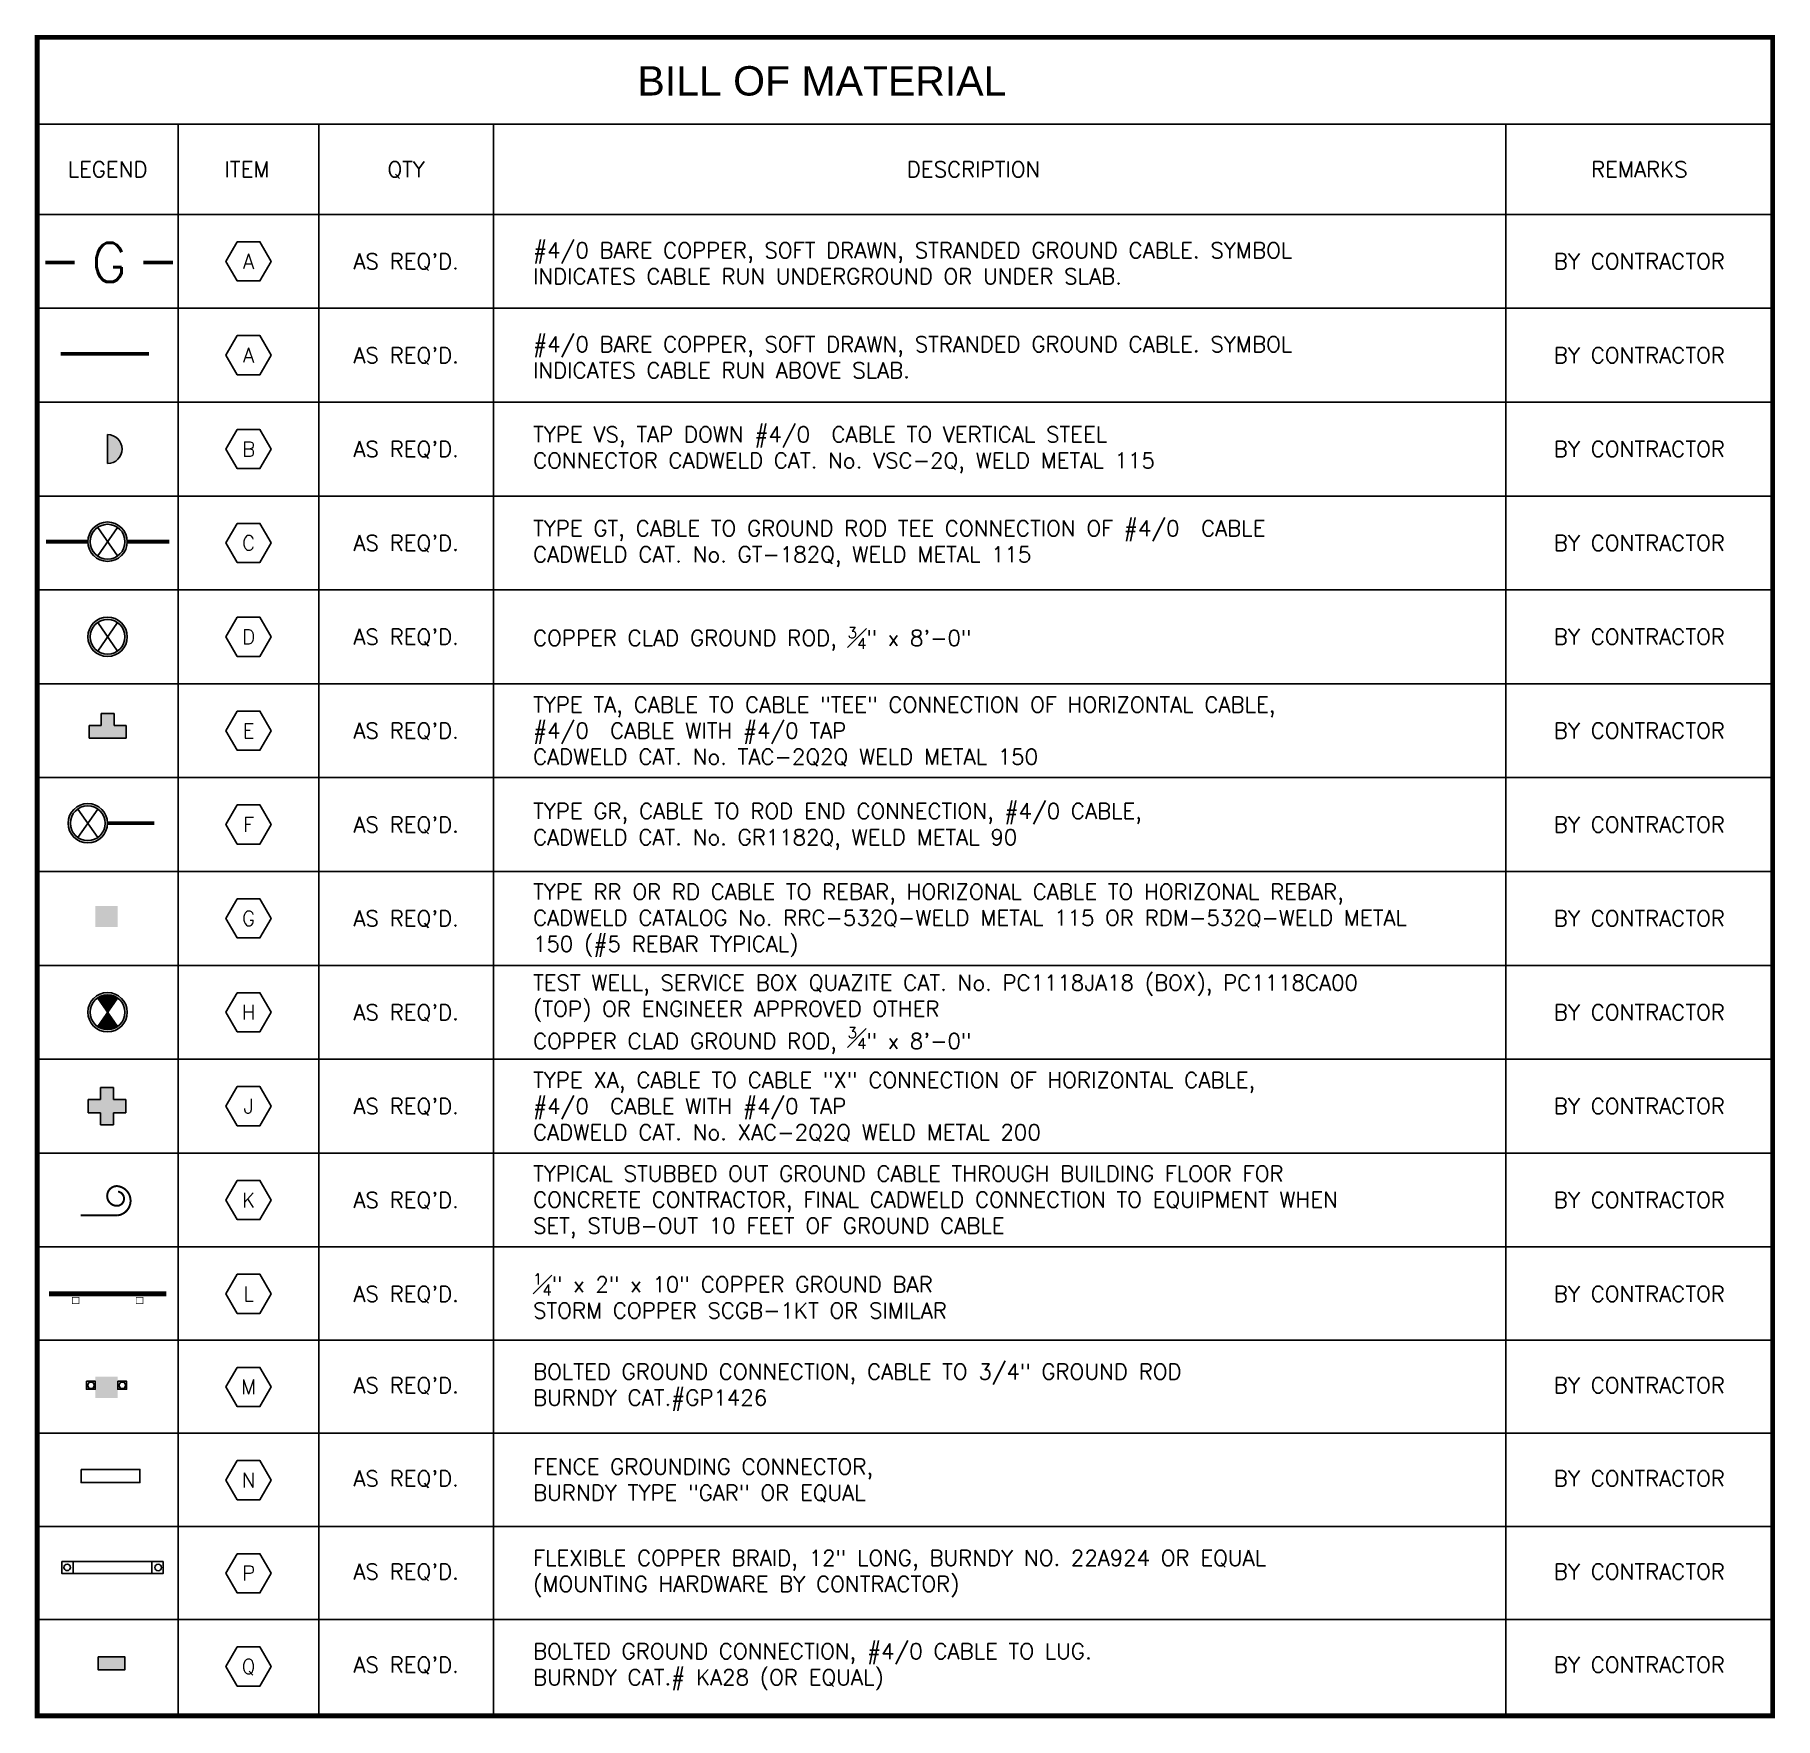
# Model space of a CAD drawing. Header units: inches. Extents: x -4.2 to 40.8, y 3 to 17.4.
# Drawn here: x 29.71 to 40.83, y 6.65 to 17.41 of the extents above; entities outside this region: 1.
import ezdxf
from ezdxf.enums import TextEntityAlignment as Align

# ---------------------------------------------------------------- set-up
doc = ezdxf.new("R2010")
doc.units = ezdxf.units.IN
doc.header["$LTSCALE"] = 0.5
doc.header["$MEASUREMENT"] = 0
doc.linetypes.add('GEN7', pattern=[13.75, 9.75, -1.5, 1, -1.5])
doc.layers.get('0').update_dxf_attribs({"linetype": 'CONTINUOUS'})
for name, color, linetype in [('E-Device', 3, 'CONTINUOUS'), ('E-Equip', 3, 'CONTINUOUS'), ('E-Grounding', 3, 'CONTINUOUS'), ('E-Text', 2, 'CONTINUOUS'), ('Text', 2, 'CONTINUOUS')]:
    doc.layers.add(name, color=color, linetype=linetype)
doc.styles.add('Arial', font='arial.ttf')
doc.styles.add('SIMPLEX', font='simplex.shx')
doc.styles.add('T125', font='simplex', dxfattribs={"height": 0.125})
doc.styles.add('Text', font='simplex.shx', dxfattribs={"height": 0.1})

# ---------------------------------------------------------------- blocks, each defined once
blk = doc.blocks.new('Cad Weld')
blk.add_hatch(color=256).paths.add_polyline_path([(0.1733, 0), (0.0251, 0, 1)])
blk.add_line((0.1733, 0), (0.0251, 0))
at = {"color": 0, "linetype": 'ByBlock', "lineweight": -2}
blk.add_arc((0.0992, 0), 0.0741, 180, 0, dxfattribs=at)
blk = doc.blocks.new('Pigtail')
at = {"const_width": 0.0128}
for points in [[(0.232, 0.187, 1.045263), (0.238, 0.061, 1.045263)], [(0.237, 0, 0.900402), (0.232, 0.187, 0.900402)], [(0.238, 0.061, 0.845159), (0.239, 0.152, 0.845159)]]:
    blk.add_lwpolyline(points, format="xyb", dxfattribs=at)
blk.add_lwpolyline([(0, 0), (0.237, 0)], dxfattribs=at)
blk = doc.blocks.new('bus')
at = {"color": 0, "linetype": 'ByBlock', "lineweight": -2, "const_width": 0.5}
blk.add_lwpolyline([(-2.99, 1.01), (9.01, 1.01)], dxfattribs=at)
at = {"color": 0, "linetype": 'ByBlock', "lineweight": -2, "const_width": 0.0625}
for points in [[(0.09, 0), (-0.61, 0), (-0.61, 0.66), (0.09, 0.66)], [(6.63, 0), (5.93, 0), (5.93, 0.66), (6.63, 0.66)]]:
    blk.add_lwpolyline(points, close=True, dxfattribs=at)
blk = doc.blocks.new('Elec Hex')
at = {"transparency": 16777216}
blk.add_lwpolyline([(4.133, 11.474), (4.06, 11.349), (4.133, 11.224), (4.277, 11.224), (4.349, 11.349), (4.277, 11.474)], close=True, dxfattribs=at)
at = {"transparency": 16777216, "style": 'Text'}
blk.add_attdef('HTRACE', text='', height=0.0938, dxfattribs=at).set_placement((4.205, 11.349), align=Align.MIDDLE_CENTER)

msp = doc.modelspace()

# ---------------------------------------------------------------- hatches: boundary and pattern name
at = {"layer": 'E-Device'}
h = msp.add_hatch(color=256, dxfattribs=at)
h.dxf.hatch_style = 1
h.paths.add_polyline_path([(30.114, 7.04), (30.286, 7.04), (30.286, 6.958), (30.114, 6.958)])
at = {"layer": 'E-Grounding'}
h = msp.add_hatch(color=256, dxfattribs=at)
h.paths.add_polyline_path([(30.301, 14.169, 1), (30.05, 14.169, 1)])
h.paths.add_polyline_path([(30.287, 14.169, -1), (30.064, 14.169, -1)], flags=16)
h = msp.add_hatch(color=256, dxfattribs=at)
h.paths.add_polyline_path([(30.301, 13.561, 1), (30.05, 13.561, 1)])
h.paths.add_polyline_path([(30.287, 13.561, -1), (30.064, 13.561, -1)], flags=16)
for points in [[(30.134, 12.995), (30.058, 12.995), (30.058, 12.913), (30.293, 12.913), (30.293, 12.995), (30.217, 12.995), (30.217, 13.071), (30.134, 13.071)], [(30.096, 11.841), (30.24, 11.841), (30.24, 11.705), (30.096, 11.705)], [(30.239, 11.252, 0.315299), (30.112, 11.252), (30.175, 11.161)], [(30.175, 11.161), (30.112, 11.07, 0.315299), (30.239, 11.07)], [(30.096, 8.831), (30.24, 8.831), (30.24, 8.696), (30.096, 8.696)]]:
    msp.add_hatch(color=256, dxfattribs=at).paths.add_polyline_path(points)
h = msp.add_hatch(color=256, dxfattribs=at)
h.paths.add_polyline_path([(30.174, 12.369, 1), (29.923, 12.369, 1)])
h.paths.add_polyline_path([(30.16, 12.369, -1), (29.937, 12.369, -1)], flags=16)
h = msp.add_hatch(color=256, dxfattribs=at)
h.paths.add_polyline_path([(30.05, 11.161, 1), (30.301, 11.161, 1)])
h.paths.add_polyline_path([(30.287, 11.161, -1), (30.064, 11.161, -1)], flags=16)
at = {"layer": 'E-Grounding', "linetype": 'GEN7'}
msp.add_hatch(color=256, dxfattribs=at).paths.add_polyline_path([(30.213, 10.519), (30.291, 10.519), (30.291, 10.603), (30.213, 10.603), (30.213, 10.681), (30.129, 10.681), (30.129, 10.603), (30.051, 10.603), (30.051, 10.519), (30.129, 10.519), (30.129, 10.441), (30.213, 10.441)])

# ---------------------------------------------------------------- linework, layer by layer
at = {"layer": 'E-Device'}
msp.add_lwpolyline([(30.114, 7.04), (30.286, 7.04), (30.286, 6.958), (30.114, 6.958)], close=True, dxfattribs=at)
at = {"layer": 'E-Equip'}
for p, q in [((29.954, 7.65), (29.954, 7.573)), ((30.458, 7.65), (30.458, 7.573))]:
    msp.add_line(p, q, dxfattribs=at)
for points in [[(30.006, 8.239), (30.381, 8.239), (30.381, 8.155), (30.006, 8.155)], [(29.883, 7.65), (30.53, 7.65), (30.53, 7.573), (29.883, 7.573)]]:
    msp.add_lwpolyline(points, close=True, dxfattribs=at)
for centre in [(29.917, 7.613), (30.498, 7.612)]:
    msp.add_circle(centre, 0.0208, dxfattribs=at)
at = {"layer": 'E-Grounding'}
for p, q in [((30.112, 14.26), (30.239, 14.078)), ((30.239, 14.26), (30.112, 14.078)), ((30.112, 13.652), (30.239, 13.47)), ((30.239, 13.652), (30.112, 13.47)), ((30.217, 13.071), (30.134, 13.071)), ((30.134, 13.071), (30.134, 12.995)), ((30.217, 12.995), (30.217, 13.071)), ((30.134, 12.995), (30.058, 12.995)), ((30.058, 12.995), (30.058, 12.913)), ((30.293, 12.913), (30.058, 12.913)), ((30.293, 12.995), (30.217, 12.995)), ((30.293, 12.913), (30.293, 12.995)), ((29.985, 12.46), (30.112, 12.278)), ((30.112, 12.46), (29.985, 12.278)), ((30.112, 11.252), (30.239, 11.07)), ((30.239, 11.252), (30.112, 11.07)), ((30.213, 10.681), (30.129, 10.681)), ((30.129, 10.681), (30.129, 10.603)), ((30.213, 10.681), (30.213, 10.603)), ((30.129, 10.603), (30.051, 10.603)), ((30.051, 10.603), (30.051, 10.519)), ((30.213, 10.603), (30.291, 10.603)), ((30.291, 10.603), (30.291, 10.519)), ((30.051, 10.519), (30.129, 10.519)), ((30.129, 10.519), (30.129, 10.441)), ((30.213, 10.519), (30.213, 10.441)), ((30.291, 10.519), (30.213, 10.519)), ((30.129, 10.441), (30.213, 10.441))]:
    msp.add_line(p, q, dxfattribs=at)
at = {"layer": 'E-Grounding', "ltscale": 0.25, "const_width": 0.024}
for points in [[(29.965, 15.954), (29.776, 15.954)], [(30.593, 15.954), (30.403, 15.954)], [(30.439, 15.37), (29.876, 15.37)], [(30.05, 14.169), (29.781, 14.169)], [(30.57, 14.169), (30.301, 14.169)], [(30.474, 12.369), (30.174, 12.369)]]:
    msp.add_lwpolyline(points, dxfattribs=at)
at = {"layer": 'E-Grounding'}
for points in [[(30.04, 8.802), (30.096, 8.802), (30.096, 8.751), (30.04, 8.751)], [(30.24, 8.802), (30.296, 8.802), (30.296, 8.751), (30.24, 8.751)]]:
    msp.add_lwpolyline(points, close=True, dxfattribs=at)
at = {"layer": 'E-Grounding', "flags": 128}
for points in [[(30.092, 8.776), (30.081, 8.796), (30.058, 8.796), (30.047, 8.776), (30.058, 8.756), (30.081, 8.756)], [(30.292, 8.776), (30.281, 8.796), (30.258, 8.796), (30.246, 8.776), (30.258, 8.756), (30.281, 8.756)]]:
    msp.add_lwpolyline(points, close=True, dxfattribs=at)
at = {"layer": 'E-Grounding'}
for centre, radius in [((30.175, 14.169), 0.126), ((30.175, 14.169), 0.111), ((30.175, 13.561), 0.126), ((30.175, 13.561), 0.111), ((30.048, 12.369), 0.126), ((30.048, 12.369), 0.111), ((30.175, 11.161), 0.126), ((30.175, 11.161), 0.111)]:
    msp.add_circle(centre, radius, dxfattribs=at)
at = {"layer": 'E-Text'}
for p, q in [((29.725, 16.837), (40.816, 16.837)), ((30.625, 6.664), (30.625, 16.837)), ((31.525, 6.664), (31.525, 16.837)), ((32.641, 6.664), (32.641, 16.837)), ((39.111, 6.664), (39.111, 16.837)), ((29.725, 16.261), (40.816, 16.261)), ((29.725, 15.661), (40.816, 15.661)), ((29.725, 15.061), (40.816, 15.061)), ((29.725, 14.461), (40.816, 14.461)), ((29.725, 13.861), (40.816, 13.861)), ((29.725, 13.261), (40.816, 13.261)), ((29.725, 12.661), (40.816, 12.661)), ((29.725, 12.061), (40.816, 12.061)), ((29.725, 11.461), (40.816, 11.461)), ((29.725, 10.861), (40.816, 10.861)), ((29.725, 10.261), (40.816, 10.261)), ((29.725, 9.661), (40.816, 9.661)), ((29.725, 9.066), (40.816, 9.066)), ((29.725, 8.47), (40.816, 8.47)), ((29.725, 7.875), (40.816, 7.875)), ((29.725, 7.279), (40.816, 7.279))]:
    msp.add_line(p, q, dxfattribs=at)
at = {"layer": 'E-Text', "const_width": 0.0312}
msp.add_lwpolyline([(29.725, 17.393), (40.816, 17.393), (40.816, 6.664), (29.725, 6.664)], close=True, dxfattribs=at)

# ---------------------------------------------------------------- block references
at = {"layer": 'E-Grounding', "xscale": 1.25, "yscale": 1.25, "zscale": 1.25, "rotation": 90}
msp.add_blockref('Cad Weld', (30.175, 14.637), dxfattribs=at)
at = {"layer": 'E-Grounding'}
msp.add_blockref('Pigtail', (30.003, 9.863), dxfattribs=at)
at = {"layer": 'E-Grounding', "xscale": 0.0625, "yscale": 0.0625, "zscale": 0.0625}
msp.add_blockref('bus', (29.987, 9.298), dxfattribs=at)
at = {"layer": 'E-Text'}
for p, values in [((26.871, 4.612), {'HTRACE': 'A'}), ((26.871, 4.012), {'HTRACE': 'A'}), ((26.871, 3.412), {'HTRACE': 'B'}), ((26.871, 2.812), {'HTRACE': 'C'}), ((26.871, 2.212), {'HTRACE': 'D'}), ((26.871, 1.612), {'HTRACE': 'E'}), ((26.871, 1.012), {'HTRACE': 'F'}), ((26.871, 0.412), {'HTRACE': 'G'}), ((26.871, -0.188), {'HTRACE': 'H'}), ((26.871, -0.788), {'HTRACE': 'J'}), ((26.871, -1.388), {'HTRACE': 'K'}), ((26.871, -1.988), {'HTRACE': 'L'}), ((26.871, -2.583), {'HTRACE': 'M'}), ((26.871, -3.179), {'HTRACE': 'N'}), ((26.871, -3.774), {'HTRACE': 'P'}), ((26.871, -4.37), {'HTRACE': 'Q'})]:
    msp.add_blockref('Elec Hex', p, dxfattribs=at).add_auto_attribs(values)

# ---------------------------------------------------------------- texts
at = {"layer": 'E-Grounding', "style": 'T125'}
msp.add_text('G', height=0.25, dxfattribs=at).set_placement((30.184, 15.954), align=Align.MIDDLE)
at = {"layer": 'E-Text', "color": 6, "style": 'Arial'}
msp.add_text('BILL OF MATERIAL', height=0.1875, dxfattribs=at).set_placement((33.561, 17.021))
at = {"layer": 'E-Text', "style": 'Text'}
for s, p in [("AS REQ'D.", (32.083, 15.961)), ('BY CONTRACTOR', (39.964, 15.961)), ("AS REQ'D.", (32.083, 15.361)), ('BY CONTRACTOR', (39.964, 15.361)), ("AS REQ'D.", (32.083, 14.761)), ('BY CONTRACTOR', (39.964, 14.761)), ("AS REQ'D.", (32.083, 14.161)), ('BY CONTRACTOR', (39.964, 14.161)), ("AS REQ'D.", (32.083, 13.561)), ('BY CONTRACTOR', (39.964, 13.561)), ("AS REQ'D.", (32.083, 12.961)), ('BY CONTRACTOR', (39.964, 12.961)), ("AS REQ'D.", (32.083, 12.361)), ('BY CONTRACTOR', (39.964, 12.361)), ("AS REQ'D.", (32.083, 11.761)), ('BY CONTRACTOR', (39.964, 11.761)), ("AS REQ'D.", (32.083, 11.161)), ('BY CONTRACTOR', (39.964, 11.161)), ("AS REQ'D.", (32.083, 10.561)), ('BY CONTRACTOR', (39.964, 10.561)), ("AS REQ'D.", (32.083, 9.961)), ('BY CONTRACTOR', (39.964, 9.961)), ("AS REQ'D.", (32.083, 9.361)), ('BY CONTRACTOR', (39.964, 9.361)), ("AS REQ'D.", (32.083, 8.777)), ('BY CONTRACTOR', (39.964, 8.777)), ("AS REQ'D.", (32.083, 8.181)), ('BY CONTRACTOR', (39.964, 8.181)), ("AS REQ'D.", (32.083, 7.586)), ('BY CONTRACTOR', (39.964, 7.586)), ("AS REQ'D.", (32.083, 6.99)), ('BY CONTRACTOR', (39.964, 6.99))]:
    msp.add_text(s, height=0.1, dxfattribs=at).set_placement(p, align=Align.MIDDLE_CENTER)
at = {"layer": 'E-Text', "color": 6, "ltscale": 0.5, "char_height": 0.1, "attachment_point": 2, "style": 'Text'}
for s, insert, width in [('LEGEND', (30.175, 16.599), 0.54289), ('ITEM', (31.066, 16.599), 0.31429), ('QTY', (32.083, 16.599), 0.26665), ('DESCRIPTION', (35.709, 16.599), 0.97143), ('REMARKS', (39.964, 16.599), 0.67814)]:
    msp.add_mtext(s, dxfattribs=dict(at, insert=insert, width=width))
at = {"layer": 'E-Text', "char_height": 0.1, "attachment_point": 4, "style": 'Text'}
for s, insert, width in [('#4/0 BARE COPPER, SOFT DRAWN, STRANDED GROUND CABLE. SYMBOL INDICATES CABLE RUN UNDERGROUND OR UNDER SLAB.', (32.894, 15.948), 5.72683), ('#4/0 BARE COPPER, SOFT DRAWN, STRANDED GROUND CABLE. SYMBOL INDICATES CABLE RUN ABOVE SLAB.', (32.894, 15.348), 5.72683), ('TYPE VS, TAP DOWN #4/0  CABLE TO VERTICAL STEEL\\PCONNECTOR CADWELD CAT. No. VSC-2Q, WELD METAL 115', (32.894, 14.756), 5.72683), ('TYPE GT, CABLE TO GROUND ROD TEE CONNECTION OF #4/0  CABLE\\PCADWELD CAT. No. GT-182Q, WELD METAL 115', (32.894, 14.156), 5.72683), ('\\A1;COPPER CLAD GROUND ROD, {\\H0.7x;\\S3#4;}" x 8\'-0"', (32.894, 13.548), 5.72683), ('TYPE TA, CABLE TO CABLE "TEE" CONNECTION OF HORIZONTAL CABLE,\\P#4/0  CABLE WITH #4/0 TAP\\PCADWELD CAT. No. TAC-2Q2Q WELD METAL 150', (32.894, 12.956), 5.72683), ('TYPE GR, CABLE TO ROD END CONNECTION, #4/0 CABLE,\\PCADWELD CAT. No. GR1182Q, WELD METAL 90', (32.894, 12.348), 5.72683), ('TYPE RR OR RD CABLE TO REBAR, HORIZONAL CABLE TO HORIZONAL REBAR,\\PCADWELD CATALOG No. RRC-532Q-WELD METAL 115 OR RDM-532Q-WELD METAL 150 (#5 REBAR TYPICAL)', (32.894, 11.748), 6.10595), ('TEST WELL, SERVICE BOX QUAZITE CAT. No. PC1118JA18 (BOX), PC1118CA00 (TOP) OR ENGINEER APPROVED OTHER\\PCOPPER CLAD GROUND ROD, {\\H0.6978x;\\S3#4;}" x 8\'-0"', (32.894, 11.148), 5.72683), ('TYPE XA, CABLE TO CABLE "X" CONNECTION OF HORIZONTAL CABLE,\\P#4/0  CABLE WITH #4/0 TAP\\PCADWELD CAT. No. XAC-2Q2Q WELD METAL 200', (32.894, 10.556), 5.72683), ('TYPICAL STUBBED OUT GROUND CABLE THROUGH BUILDING FLOOR FOR CONCRETE CONTRACTOR, FINAL CADWELD CONNECTION TO EQUIPMENT WHEN SET, STUB-OUT 10 FEET OF GROUND CABLE', (32.894, 9.948), 5.72683), ('\\A1;{\\H0.7x;\\S1#4;}" x 2" x 10" COPPER GROUND BAR\\PSTORM COPPER SCGB-1KT OR SIMILAR', (32.894, 9.348), 5.72683), ('\\A1;BOLTED GROUND CONNECTION, CABLE TO 3/4" GROUND ROD\\PBURNDY CAT.#GP1426', (32.894, 8.764), 5.72683), ('\\A1;FENCE GROUNDING CONNECTOR,\\PBURNDY TYPE "GAR" OR EQUAL', (32.894, 8.168), 3.76477), ('\\A1;FLEXIBLE COPPER BRAID, 12" LONG, BURNDY NO. 22A924 OR EQUAL\\P(MOUNTING HARDWARE BY CONTRACTOR)', (32.894, 7.573), 5.32109), ('\\A1;BOLTED GROUND CONNECTION, #4/0 CABLE TO LUG.\\PBURNDY CAT.# KA28 (OR EQUAL)', (32.894, 6.977), 5.72683)]:
    msp.add_mtext(s, dxfattribs=dict(at, insert=insert, width=width))
at = {"layer": 'Text', "insert": (-4.249, 2.978), "char_height": 0.0938, "attachment_point": 1, "style": 'SIMPLEX'}
msp.add_mtext('\\A1;', dxfattribs=at)

doc.saveas('drawing.dxf')
